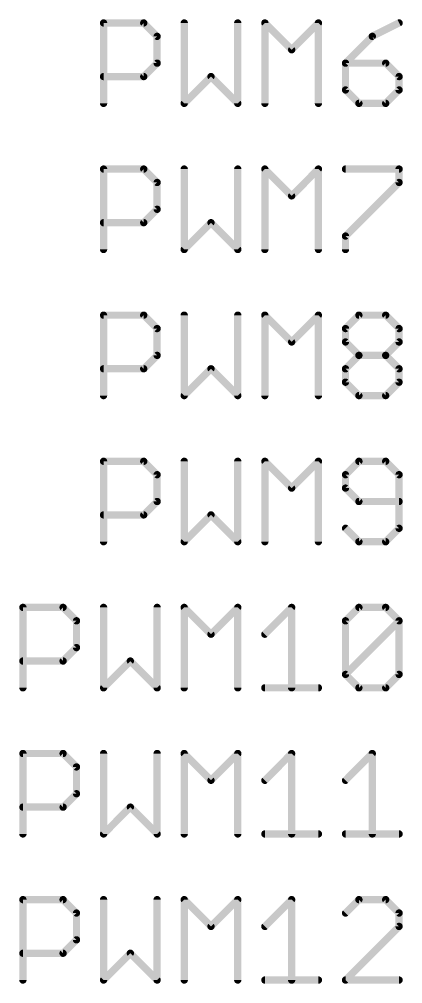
# Model space of a CAD drawing. Extents: x 0 to 264, y 0 to 182.
# Drawn here: x 140.51 to 147.18, y 128.78 to 145.54 of the extents above; entities that cross this region are included whole.
import ezdxf

# ---------------------------------------------------------------- set-up
doc = ezdxf.new("R2010")
doc.units = 0
doc.layers.add('95', color=251, linetype='CONTINUOUS')

msp = doc.modelspace()

# ---------------------------------------------------------------- linework, layer by layer
at = {"layer": '95', "const_width": 0.127}
for points in [[(141.9736, 144.0815), (141.9736, 145.4797)], [(141.9736, 145.4797), (142.6727, 145.4797)], [(142.6727, 145.4797), (142.9057, 145.2467)], [(143.3769, 145.4797), (143.3769, 144.0815)], [(144.309, 144.0815), (144.309, 145.4797)], [(144.7801, 144.0815), (144.7801, 145.4797)], [(144.7801, 145.4797), (145.2462, 145.0136)], [(145.2462, 145.0136), (145.7123, 145.4797)], [(145.7123, 145.4797), (145.7123, 144.0815)], [(147.1155, 145.4797), (146.6495, 145.2467)], [(142.9057, 145.2467), (142.9057, 144.7806)], [(146.6495, 145.2467), (146.1834, 144.7806)], [(142.9057, 144.7806), (142.6727, 144.5476)], [(146.1834, 144.7806), (146.1834, 144.3145)], [(146.8825, 144.7806), (146.1834, 144.7806)], [(147.1155, 144.5476), (146.8825, 144.7806)], [(142.6727, 144.5476), (141.9736, 144.5476)], [(143.3769, 144.0815), (143.8429, 144.5476)], [(143.8429, 144.5476), (144.309, 144.0815)], [(147.1155, 144.3145), (147.1155, 144.5476)], [(146.1834, 144.3145), (146.4164, 144.0815)], [(146.8825, 144.0815), (147.1155, 144.3145)], [(146.4164, 144.0815), (146.8825, 144.0815)], [(141.9736, 141.5415), (141.9736, 142.9397)], [(141.9736, 142.9397), (142.6727, 142.9397)], [(142.6727, 142.9397), (142.9057, 142.7067)], [(143.3769, 142.9397), (143.3769, 141.5415)], [(144.309, 141.5415), (144.309, 142.9397)], [(144.7801, 141.5415), (144.7801, 142.9397)], [(144.7801, 142.9397), (145.2462, 142.4736)], [(145.2462, 142.4736), (145.7123, 142.9397)], [(145.7123, 142.9397), (145.7123, 141.5415)], [(146.1834, 142.9397), (147.1155, 142.9397)], [(147.1155, 142.9397), (147.1155, 142.7067)], [(142.9057, 142.7067), (142.9057, 142.2406)], [(147.1155, 142.7067), (146.1834, 141.7745)], [(142.9057, 142.2406), (142.6727, 142.0076)], [(142.6727, 142.0076), (141.9736, 142.0076)], [(143.3769, 141.5415), (143.8429, 142.0076)], [(143.8429, 142.0076), (144.309, 141.5415)], [(146.1834, 141.7745), (146.1834, 141.5415)], [(141.9736, 139.0015), (141.9736, 140.3997)], [(141.9736, 140.3997), (142.6727, 140.3997)], [(142.6727, 140.3997), (142.9057, 140.1667)], [(143.3769, 140.3997), (143.3769, 139.0015)], [(144.309, 139.0015), (144.309, 140.3997)], [(144.7801, 139.0015), (144.7801, 140.3997)], [(144.7801, 140.3997), (145.2462, 139.9336)], [(145.2462, 139.9336), (145.7123, 140.3997)], [(145.7123, 140.3997), (145.7123, 139.0015)], [(146.1834, 140.1667), (146.4164, 140.3997)], [(146.4164, 140.3997), (146.8825, 140.3997)], [(146.8825, 140.3997), (147.1155, 140.1667)], [(142.9057, 140.1667), (142.9057, 139.7006)], [(146.1834, 139.9336), (146.1834, 140.1667)], [(147.1155, 140.1667), (147.1155, 139.9336)], [(146.4164, 139.7006), (146.1834, 139.9336)], [(147.1155, 139.9336), (146.8825, 139.7006)], [(142.9057, 139.7006), (142.6727, 139.4676)], [(146.1834, 139.4676), (146.4164, 139.7006)], [(146.4164, 139.7006), (146.8825, 139.7006)], [(146.8825, 139.7006), (147.1155, 139.4676)], [(142.6727, 139.4676), (141.9736, 139.4676)], [(143.3769, 139.0015), (143.8429, 139.4676)], [(143.8429, 139.4676), (144.309, 139.0015)], [(146.1834, 139.2345), (146.1834, 139.4676)], [(147.1155, 139.4676), (147.1155, 139.2345)], [(146.4164, 139.0015), (146.1834, 139.2345)], [(147.1155, 139.2345), (146.8825, 139.0015)], [(146.8825, 139.0015), (146.4164, 139.0015)], [(141.9736, 136.4615), (141.9736, 137.8597)], [(141.9736, 137.8597), (142.6727, 137.8597)], [(142.6727, 137.8597), (142.9057, 137.6267)], [(143.3769, 137.8597), (143.3769, 136.4615)], [(144.309, 136.4615), (144.309, 137.8597)], [(144.7801, 136.4615), (144.7801, 137.8597)], [(144.7801, 137.8597), (145.2462, 137.3936)], [(145.2462, 137.3936), (145.7123, 137.8597)], [(145.7123, 137.8597), (145.7123, 136.4615)], [(146.4164, 137.8597), (146.1834, 137.6267)], [(146.8825, 137.8597), (146.4164, 137.8597)], [(147.1155, 137.6267), (146.8825, 137.8597)], [(142.9057, 137.6267), (142.9057, 137.1606)], [(146.1834, 137.6267), (146.1834, 137.3936)], [(147.1155, 136.6945), (147.1155, 137.6267)], [(146.1834, 137.3936), (146.4164, 137.1606)], [(142.9057, 137.1606), (142.6727, 136.9276)], [(146.4164, 137.1606), (147.1155, 137.1606)], [(142.6727, 136.9276), (141.9736, 136.9276)], [(143.3769, 136.4615), (143.8429, 136.9276)], [(143.8429, 136.9276), (144.309, 136.4615)], [(146.1834, 136.6945), (146.4164, 136.4615)], [(146.8825, 136.4615), (147.1155, 136.6945)], [(146.4164, 136.4615), (146.8825, 136.4615)], [(140.5703, 133.9215), (140.5703, 135.3197)], [(140.5703, 135.3197), (141.2694, 135.3197)], [(141.2694, 135.3197), (141.5024, 135.0867)], [(141.9736, 135.3197), (141.9736, 133.9215)], [(142.9057, 133.9215), (142.9057, 135.3197)], [(143.3769, 133.9215), (143.3769, 135.3197)], [(143.3769, 135.3197), (143.8429, 134.8536)], [(143.8429, 134.8536), (144.309, 135.3197)], [(144.309, 135.3197), (144.309, 133.9215)], [(144.7801, 134.8536), (145.2462, 135.3197)], [(145.2462, 135.3197), (145.2462, 133.9215)], [(146.1834, 135.0867), (146.4164, 135.3197)], [(146.4164, 135.3197), (146.8825, 135.3197)], [(146.8825, 135.3197), (147.1155, 135.0867)], [(141.5024, 135.0867), (141.5024, 134.6206)], [(146.1834, 134.1545), (146.1834, 135.0867)], [(146.1834, 134.1545), (147.1155, 135.0867)], [(147.1155, 135.0867), (147.1155, 134.1545)], [(141.5024, 134.6206), (141.2694, 134.3876)], [(141.2694, 134.3876), (140.5703, 134.3876)], [(141.9736, 133.9215), (142.4396, 134.3876)], [(142.4396, 134.3876), (142.9057, 133.9215)], [(146.4164, 133.9215), (146.1834, 134.1545)], [(147.1155, 134.1545), (146.8825, 133.9215)], [(144.7801, 133.9215), (145.7123, 133.9215)], [(146.8825, 133.9215), (146.4164, 133.9215)], [(140.5703, 131.3815), (140.5703, 132.7797)], [(140.5703, 132.7797), (141.2694, 132.7797)], [(141.2694, 132.7797), (141.5024, 132.5467)], [(141.9736, 132.7797), (141.9736, 131.3815)], [(142.9057, 131.3815), (142.9057, 132.7797)], [(143.3769, 131.3815), (143.3769, 132.7797)], [(143.3769, 132.7797), (143.8429, 132.3136)], [(143.8429, 132.3136), (144.309, 132.7797)], [(144.309, 132.7797), (144.309, 131.3815)], [(144.7801, 132.3136), (145.2462, 132.7797)], [(145.2462, 132.7797), (145.2462, 131.3815)], [(146.1834, 132.3136), (146.6495, 132.7797)], [(146.6495, 132.7797), (146.6495, 131.3815)], [(141.5024, 132.5467), (141.5024, 132.0806)], [(141.5024, 132.0806), (141.2694, 131.8476)], [(141.2694, 131.8476), (140.5703, 131.8476)], [(141.9736, 131.3815), (142.4396, 131.8476)], [(142.4396, 131.8476), (142.9057, 131.3815)], [(144.7801, 131.3815), (145.7123, 131.3815)], [(146.1834, 131.3815), (147.1155, 131.3815)], [(140.5703, 128.8415), (140.5703, 130.2397)], [(140.5703, 130.2397), (141.2694, 130.2397)], [(141.2694, 130.2397), (141.5024, 130.0067)], [(141.9736, 130.2397), (141.9736, 128.8415)], [(142.9057, 128.8415), (142.9057, 130.2397)], [(143.3769, 128.8415), (143.3769, 130.2397)], [(143.3769, 130.2397), (143.8429, 129.7736)], [(143.8429, 129.7736), (144.309, 130.2397)], [(144.309, 130.2397), (144.309, 128.8415)], [(144.7801, 129.7736), (145.2462, 130.2397)], [(145.2462, 130.2397), (145.2462, 128.8415)], [(146.4164, 130.2397), (146.1834, 130.0067)], [(146.8825, 130.2397), (146.4164, 130.2397)], [(147.1155, 130.0067), (146.8825, 130.2397)], [(141.5024, 130.0067), (141.5024, 129.5406)], [(147.1155, 129.7736), (147.1155, 130.0067)], [(146.1834, 128.8415), (147.1155, 129.7736)], [(141.5024, 129.5406), (141.2694, 129.3076)], [(141.2694, 129.3076), (140.5703, 129.3076)], [(141.9736, 128.8415), (142.4396, 129.3076)], [(142.4396, 129.3076), (142.9057, 128.8415)], [(144.7801, 128.8415), (145.7123, 128.8415)], [(147.1155, 128.8415), (146.1834, 128.8415)]]:
    msp.add_lwpolyline(points, dxfattribs=at)
at = {"layer": '95', "const_width": 0.0635}
for points in [[(142.0053, 145.4797, 1), (141.9418, 145.4797)], [(141.9736, 145.5114, 1), (141.9736, 145.4479)], [(142.6951, 145.5021, 1), (142.6502, 145.4572)], [(142.6727, 145.4479, 1), (142.6727, 145.5114)], [(143.4086, 145.4797, 1), (143.3451, 145.4797)], [(144.3407, 145.4797, 1), (144.2772, 145.4797)], [(144.8119, 145.4797, 1), (144.7484, 145.4797)], [(144.8026, 145.5021, 1), (144.7577, 145.4572)], [(145.744, 145.4797, 1), (145.6805, 145.4797)], [(145.7347, 145.4572, 1), (145.6898, 145.5021)], [(147.1297, 145.4513, 1), (147.1013, 145.5081)], [(142.9375, 145.2467, 1), (142.874, 145.2467)], [(142.8833, 145.2242, 1), (142.9282, 145.2691)], [(146.6353, 145.2751, 1), (146.6637, 145.2183)], [(146.6719, 145.2242, 1), (146.627, 145.2691)], [(145.2238, 145.0361, 1), (145.2687, 144.9912)], [(145.2238, 144.9912, 1), (145.2687, 145.0361)], [(142.874, 144.7806, 1), (142.9375, 144.7806)], [(142.9282, 144.7581, 1), (142.8833, 144.803)], [(146.1834, 144.8123, 1), (146.1834, 144.7488)], [(146.2152, 144.7806, 1), (146.1517, 144.7806)], [(146.161, 144.803, 1), (146.2059, 144.7581)], [(146.905, 144.803, 1), (146.8601, 144.7581)], [(146.8825, 144.7488, 1), (146.8825, 144.8123)], [(141.9736, 144.5793, 1), (141.9736, 144.5158)], [(142.6502, 144.57, 1), (142.6951, 144.5251)], [(142.6727, 144.5158, 1), (142.6727, 144.5793)], [(143.8654, 144.57, 1), (143.8205, 144.5251)], [(143.8654, 144.5251, 1), (143.8205, 144.57)], [(147.1473, 144.5476, 1), (147.0838, 144.5476)], [(147.0931, 144.5251, 1), (147.138, 144.57)], [(146.2059, 144.337, 1), (146.161, 144.2921)], [(147.138, 144.2921, 1), (147.0931, 144.337)], [(146.1517, 144.3145, 1), (146.2152, 144.3145)], [(147.0838, 144.3145, 1), (147.1473, 144.3145)], [(141.9418, 144.0815, 1), (142.0053, 144.0815)], [(143.3544, 144.104, 1), (143.3993, 144.059)], [(143.3451, 144.0815, 1), (143.4086, 144.0815)], [(144.2772, 144.0815, 1), (144.3407, 144.0815)], [(144.2865, 144.059, 1), (144.3314, 144.104)], [(144.7484, 144.0815, 1), (144.8119, 144.0815)], [(145.6805, 144.0815, 1), (145.744, 144.0815)], [(146.4164, 144.1132, 1), (146.4164, 144.0498)], [(146.394, 144.059, 1), (146.4389, 144.104)], [(146.8601, 144.104, 1), (146.905, 144.059)], [(146.8825, 144.0498, 1), (146.8825, 144.1132)], [(142.0053, 142.9397, 1), (141.9418, 142.9397)], [(141.9736, 142.9714, 1), (141.9736, 142.9079)], [(142.6951, 142.9621, 1), (142.6502, 142.9172)], [(142.6727, 142.9079, 1), (142.6727, 142.9714)], [(143.4086, 142.9397, 1), (143.3451, 142.9397)], [(144.3407, 142.9397, 1), (144.2772, 142.9397)], [(144.8119, 142.9397, 1), (144.7484, 142.9397)], [(144.8026, 142.9621, 1), (144.7577, 142.9172)], [(145.744, 142.9397, 1), (145.6805, 142.9397)], [(145.7347, 142.9172, 1), (145.6898, 142.9621)], [(146.1834, 142.9714, 1), (146.1834, 142.9079)], [(147.1473, 142.9397, 1), (147.0838, 142.9397)], [(147.1155, 142.9079, 1), (147.1155, 142.9714)], [(142.9375, 142.7067, 1), (142.874, 142.7067)], [(142.8833, 142.6842, 1), (142.9282, 142.7291)], [(147.0838, 142.7067, 1), (147.1473, 142.7067)], [(147.138, 142.6842, 1), (147.0931, 142.7291)], [(145.2238, 142.4961, 1), (145.2687, 142.4512)], [(145.2238, 142.4512, 1), (145.2687, 142.4961)], [(142.874, 142.2406, 1), (142.9375, 142.2406)], [(142.9282, 142.2181, 1), (142.8833, 142.263)], [(141.9736, 142.0393, 1), (141.9736, 141.9758)], [(142.6502, 142.03, 1), (142.6951, 141.9851)], [(142.6727, 141.9758, 1), (142.6727, 142.0393)], [(143.8654, 142.03, 1), (143.8205, 141.9851)], [(143.8654, 141.9851, 1), (143.8205, 142.03)], [(146.2152, 141.7745, 1), (146.1517, 141.7745)], [(146.161, 141.797, 1), (146.2059, 141.7521)], [(141.9418, 141.5415, 1), (142.0053, 141.5415)], [(143.3544, 141.564, 1), (143.3993, 141.519)], [(143.3451, 141.5415, 1), (143.4086, 141.5415)], [(144.2772, 141.5415, 1), (144.3407, 141.5415)], [(144.2865, 141.519, 1), (144.3314, 141.564)], [(144.7484, 141.5415, 1), (144.8119, 141.5415)], [(145.6805, 141.5415, 1), (145.744, 141.5415)], [(146.1517, 141.5415, 1), (146.2152, 141.5415)], [(142.0053, 140.3997, 1), (141.9418, 140.3997)], [(141.9736, 140.4314, 1), (141.9736, 140.3679)], [(142.6951, 140.4221, 1), (142.6502, 140.3772)], [(142.6727, 140.3679, 1), (142.6727, 140.4314)], [(143.4086, 140.3997, 1), (143.3451, 140.3997)], [(144.3407, 140.3997, 1), (144.2772, 140.3997)], [(144.8119, 140.3997, 1), (144.7484, 140.3997)], [(144.8026, 140.4221, 1), (144.7577, 140.3772)], [(145.744, 140.3997, 1), (145.6805, 140.3997)], [(145.7347, 140.3772, 1), (145.6898, 140.4221)], [(146.4164, 140.4314, 1), (146.4164, 140.3679)], [(146.4389, 140.3772, 1), (146.394, 140.4221)], [(146.905, 140.4221, 1), (146.8601, 140.3772)], [(146.8825, 140.3679, 1), (146.8825, 140.4314)], [(142.9375, 140.1667, 1), (142.874, 140.1667)], [(142.8833, 140.1442, 1), (142.9282, 140.1891)], [(146.2152, 140.1667, 1), (146.1517, 140.1667)], [(146.161, 140.1891, 1), (146.2059, 140.1442)], [(147.1473, 140.1667, 1), (147.0838, 140.1667)], [(147.0931, 140.1442, 1), (147.138, 140.1891)], [(146.2059, 139.9561, 1), (146.161, 139.9112)], [(147.138, 139.9112, 1), (147.0931, 139.9561)], [(145.2238, 139.9561, 1), (145.2687, 139.9112)], [(145.2238, 139.9112, 1), (145.2687, 139.9561)], [(146.1517, 139.9336, 1), (146.2152, 139.9336)], [(147.0838, 139.9336, 1), (147.1473, 139.9336)], [(142.874, 139.7006, 1), (142.9375, 139.7006)], [(142.9282, 139.6781, 1), (142.8833, 139.723)], [(146.4164, 139.7323, 1), (146.4164, 139.6688)], [(146.4389, 139.6781, 1), (146.394, 139.723)], [(146.394, 139.6781, 1), (146.4389, 139.723)], [(146.905, 139.723, 1), (146.8601, 139.6781)], [(146.8601, 139.723, 1), (146.905, 139.6781)], [(146.8825, 139.6688, 1), (146.8825, 139.7323)], [(141.9736, 139.4993, 1), (141.9736, 139.4358)], [(142.6502, 139.49, 1), (142.6951, 139.4451)], [(142.6727, 139.4358, 1), (142.6727, 139.4993)], [(143.8654, 139.49, 1), (143.8205, 139.4451)], [(143.8654, 139.4451, 1), (143.8205, 139.49)], [(146.2152, 139.4676, 1), (146.1517, 139.4676)], [(146.161, 139.49, 1), (146.2059, 139.4451)], [(147.1473, 139.4676, 1), (147.0838, 139.4676)], [(147.0931, 139.4451, 1), (147.138, 139.49)], [(146.2059, 139.257, 1), (146.161, 139.2121)], [(146.1517, 139.2345, 1), (146.2152, 139.2345)], [(147.0838, 139.2345, 1), (147.1473, 139.2345)], [(147.138, 139.2121, 1), (147.0931, 139.257)], [(141.9418, 139.0015, 1), (142.0053, 139.0015)], [(143.3544, 139.024, 1), (143.3993, 138.979)], [(143.3451, 139.0015, 1), (143.4086, 139.0015)], [(144.2772, 139.0015, 1), (144.3407, 139.0015)], [(144.2865, 138.979, 1), (144.3314, 139.024)], [(144.7484, 139.0015, 1), (144.8119, 139.0015)], [(145.6805, 139.0015, 1), (145.744, 139.0015)], [(146.4164, 139.0332, 1), (146.4164, 138.9698)], [(146.394, 138.979, 1), (146.4389, 139.024)], [(146.8601, 139.024, 1), (146.905, 138.979)], [(146.8825, 138.9698, 1), (146.8825, 139.0332)], [(142.0053, 137.8597, 1), (141.9418, 137.8597)], [(141.9736, 137.8914, 1), (141.9736, 137.8279)], [(142.6951, 137.8821, 1), (142.6502, 137.8372)], [(142.6727, 137.8279, 1), (142.6727, 137.8914)], [(143.4086, 137.8597, 1), (143.3451, 137.8597)], [(144.3407, 137.8597, 1), (144.2772, 137.8597)], [(144.8119, 137.8597, 1), (144.7484, 137.8597)], [(144.8026, 137.8821, 1), (144.7577, 137.8372)], [(145.744, 137.8597, 1), (145.6805, 137.8597)], [(145.7347, 137.8372, 1), (145.6898, 137.8821)], [(146.4164, 137.8914, 1), (146.4164, 137.8279)], [(146.4389, 137.8372, 1), (146.394, 137.8821)], [(146.905, 137.8821, 1), (146.8601, 137.8372)], [(146.8825, 137.8279, 1), (146.8825, 137.8914)], [(142.9375, 137.6267, 1), (142.874, 137.6267)], [(142.8833, 137.6042, 1), (142.9282, 137.6491)], [(146.2152, 137.6267, 1), (146.1517, 137.6267)], [(146.161, 137.6491, 1), (146.2059, 137.6042)], [(147.1473, 137.6267, 1), (147.0838, 137.6267)], [(147.0931, 137.6042, 1), (147.138, 137.6491)], [(145.2238, 137.4161, 1), (145.2687, 137.3712)], [(145.2238, 137.3712, 1), (145.2687, 137.4161)], [(146.2059, 137.4161, 1), (146.161, 137.3712)], [(146.1517, 137.3936, 1), (146.2152, 137.3936)], [(142.874, 137.1606, 1), (142.9375, 137.1606)], [(142.9282, 137.1381, 1), (142.8833, 137.183)], [(146.4164, 137.1923, 1), (146.4164, 137.1288)], [(146.394, 137.1381, 1), (146.4389, 137.183)], [(147.1155, 137.1288, 1), (147.1155, 137.1923)], [(141.9736, 136.9593, 1), (141.9736, 136.8958)], [(142.6502, 136.95, 1), (142.6951, 136.9051)], [(142.6727, 136.8958, 1), (142.6727, 136.9593)], [(143.8654, 136.95, 1), (143.8205, 136.9051)], [(143.8654, 136.9051, 1), (143.8205, 136.95)], [(146.2059, 136.717, 1), (146.161, 136.6721)], [(147.0838, 136.6945, 1), (147.1473, 136.6945)], [(147.138, 136.6721, 1), (147.0931, 136.717)], [(141.9418, 136.4615, 1), (142.0053, 136.4615)], [(143.3544, 136.484, 1), (143.3993, 136.439)], [(143.3451, 136.4615, 1), (143.4086, 136.4615)], [(144.2772, 136.4615, 1), (144.3407, 136.4615)], [(144.2865, 136.439, 1), (144.3314, 136.484)], [(144.7484, 136.4615, 1), (144.8119, 136.4615)], [(145.6805, 136.4615, 1), (145.744, 136.4615)], [(146.4164, 136.4932, 1), (146.4164, 136.4298)], [(146.394, 136.439, 1), (146.4389, 136.484)], [(146.8601, 136.484, 1), (146.905, 136.439)], [(146.8825, 136.4298, 1), (146.8825, 136.4932)], [(140.5703, 135.3514, 1), (140.5703, 135.2879)], [(140.6021, 135.3197, 1), (140.5386, 135.3197)], [(141.2919, 135.3421, 1), (141.2469, 135.2972)], [(141.2694, 135.2879, 1), (141.2694, 135.3514)], [(142.0053, 135.3197, 1), (141.9418, 135.3197)], [(142.9375, 135.3197, 1), (142.874, 135.3197)], [(143.4086, 135.3197, 1), (143.3451, 135.3197)], [(143.3993, 135.3421, 1), (143.3544, 135.2972)], [(144.3407, 135.3197, 1), (144.2772, 135.3197)], [(144.3314, 135.2972, 1), (144.2865, 135.3421)], [(145.278, 135.3197, 1), (145.2145, 135.3197)], [(145.2687, 135.2972, 1), (145.2237, 135.3421)], [(146.4164, 135.3514, 1), (146.4164, 135.2879)], [(146.4389, 135.2972, 1), (146.394, 135.3421)], [(146.905, 135.3421, 1), (146.8601, 135.2972)], [(146.8825, 135.2879, 1), (146.8825, 135.3514)], [(141.5342, 135.0867, 1), (141.4707, 135.0867)], [(141.48, 135.0642, 1), (141.5249, 135.1091)], [(146.2152, 135.0867, 1), (146.1517, 135.0867)], [(146.161, 135.1091, 1), (146.2059, 135.0642)], [(147.1473, 135.0867, 1), (147.0838, 135.0867)], [(147.138, 135.0642, 1), (147.0931, 135.1091)], [(147.0931, 135.0642, 1), (147.138, 135.1091)], [(143.8205, 134.8761, 1), (143.8654, 134.8312)], [(143.8205, 134.8312, 1), (143.8654, 134.8761)], [(144.7577, 134.8761, 1), (144.8026, 134.8312)], [(141.4707, 134.6206, 1), (141.5342, 134.6206)], [(141.5249, 134.5981, 1), (141.48, 134.643)], [(140.5703, 134.4193, 1), (140.5703, 134.3558)], [(141.2469, 134.41, 1), (141.2919, 134.3651)], [(141.2694, 134.3558, 1), (141.2694, 134.4193)], [(142.4621, 134.41, 1), (142.4172, 134.3651)], [(142.4621, 134.3651, 1), (142.4172, 134.41)], [(146.2059, 134.177, 1), (146.161, 134.1321)], [(146.161, 134.177, 1), (146.2059, 134.1321)], [(146.1517, 134.1545, 1), (146.2152, 134.1545)], [(147.0838, 134.1545, 1), (147.1473, 134.1545)], [(147.138, 134.1321, 1), (147.0931, 134.177)], [(141.9511, 133.944, 1), (141.996, 133.899)], [(142.8833, 133.899, 1), (142.9282, 133.944)], [(144.7801, 133.9532, 1), (144.7801, 133.8898)], [(145.7123, 133.8898, 1), (145.7123, 133.9532)], [(146.4164, 133.9532, 1), (146.4164, 133.8898)], [(146.394, 133.899, 1), (146.4389, 133.944)], [(146.8601, 133.944, 1), (146.905, 133.899)], [(146.8825, 133.8898, 1), (146.8825, 133.9532)], [(140.5386, 133.9215, 1), (140.6021, 133.9215)], [(141.9418, 133.9215, 1), (142.0053, 133.9215)], [(142.874, 133.9215, 1), (142.9375, 133.9215)], [(143.3451, 133.9215, 1), (143.4086, 133.9215)], [(144.2772, 133.9215, 1), (144.3407, 133.9215)], [(145.2145, 133.9215, 1), (145.278, 133.9215)], [(140.5703, 132.8114, 1), (140.5703, 132.7479)], [(140.6021, 132.7797, 1), (140.5386, 132.7797)], [(141.2919, 132.8021, 1), (141.2469, 132.7572)], [(141.2694, 132.7479, 1), (141.2694, 132.8114)], [(142.0053, 132.7797, 1), (141.9418, 132.7797)], [(142.9375, 132.7797, 1), (142.874, 132.7797)], [(143.4086, 132.7797, 1), (143.3451, 132.7797)], [(143.3993, 132.8021, 1), (143.3544, 132.7572)], [(144.3407, 132.7797, 1), (144.2772, 132.7797)], [(144.3314, 132.7572, 1), (144.2865, 132.8021)], [(145.278, 132.7797, 1), (145.2145, 132.7797)], [(145.2687, 132.7572, 1), (145.2237, 132.8021)], [(146.6812, 132.7797, 1), (146.6177, 132.7797)], [(146.6719, 132.7572, 1), (146.627, 132.8021)], [(141.5342, 132.5467, 1), (141.4707, 132.5467)], [(141.48, 132.5242, 1), (141.5249, 132.5691)], [(143.8205, 132.3361, 1), (143.8654, 132.2912)], [(143.8205, 132.2912, 1), (143.8654, 132.3361)], [(144.7577, 132.3361, 1), (144.8026, 132.2912)], [(146.161, 132.3361, 1), (146.2059, 132.2912)], [(141.4707, 132.0806, 1), (141.5342, 132.0806)], [(141.5249, 132.0581, 1), (141.48, 132.103)], [(140.5703, 131.8793, 1), (140.5703, 131.8158)], [(141.2469, 131.87, 1), (141.2919, 131.8251)], [(141.2694, 131.8158, 1), (141.2694, 131.8793)], [(142.4621, 131.87, 1), (142.4172, 131.8251)], [(142.4621, 131.8251, 1), (142.4172, 131.87)], [(144.7801, 131.4133, 1), (144.7801, 131.3498)], [(145.7123, 131.3498, 1), (145.7123, 131.4133)], [(146.1834, 131.4133, 1), (146.1834, 131.3498)], [(147.1155, 131.3498, 1), (147.1155, 131.4133)], [(140.5386, 131.3815, 1), (140.6021, 131.3815)], [(141.9511, 131.404, 1), (141.996, 131.359)], [(141.9418, 131.3815, 1), (142.0053, 131.3815)], [(142.874, 131.3815, 1), (142.9375, 131.3815)], [(142.8833, 131.359, 1), (142.9282, 131.404)], [(143.3451, 131.3815, 1), (143.4086, 131.3815)], [(144.2772, 131.3815, 1), (144.3407, 131.3815)], [(145.2145, 131.3815, 1), (145.278, 131.3815)], [(146.6177, 131.3815, 1), (146.6812, 131.3815)], [(140.5703, 130.2714, 1), (140.5703, 130.2079)], [(140.6021, 130.2397, 1), (140.5386, 130.2397)], [(141.2919, 130.2621, 1), (141.2469, 130.2172)], [(141.2694, 130.2079, 1), (141.2694, 130.2714)], [(142.0053, 130.2397, 1), (141.9418, 130.2397)], [(142.9375, 130.2397, 1), (142.874, 130.2397)], [(143.4086, 130.2397, 1), (143.3451, 130.2397)], [(143.3993, 130.2621, 1), (143.3544, 130.2172)], [(144.3407, 130.2397, 1), (144.2772, 130.2397)], [(144.3314, 130.2172, 1), (144.2865, 130.2621)], [(145.278, 130.2397, 1), (145.2145, 130.2397)], [(145.2687, 130.2172, 1), (145.2237, 130.2621)], [(146.4164, 130.2714, 1), (146.4164, 130.2079)], [(146.4389, 130.2172, 1), (146.394, 130.2621)], [(146.905, 130.2621, 1), (146.8601, 130.2172)], [(146.8825, 130.2079, 1), (146.8825, 130.2714)], [(141.5342, 130.0067, 1), (141.4707, 130.0067)], [(141.48, 129.9842, 1), (141.5249, 130.0291)], [(146.161, 130.0291, 1), (146.2059, 129.9842)], [(147.1473, 130.0067, 1), (147.0838, 130.0067)], [(147.0931, 129.9842, 1), (147.138, 130.0291)], [(143.8205, 129.7961, 1), (143.8654, 129.7512)], [(143.8205, 129.7512, 1), (143.8654, 129.7961)], [(144.7577, 129.7961, 1), (144.8026, 129.7512)], [(147.0838, 129.7736, 1), (147.1473, 129.7736)], [(147.138, 129.7512, 1), (147.0931, 129.7961)], [(141.5249, 129.5181, 1), (141.48, 129.563)], [(141.4707, 129.5406, 1), (141.5342, 129.5406)], [(140.5703, 129.3393, 1), (140.5703, 129.2758)], [(141.2469, 129.33, 1), (141.2919, 129.2851)], [(141.2694, 129.2758, 1), (141.2694, 129.3393)], [(142.4621, 129.33, 1), (142.4172, 129.2851)], [(142.4621, 129.2851, 1), (142.4172, 129.33)], [(140.5386, 128.8415, 1), (140.6021, 128.8415)], [(141.9511, 128.864, 1), (141.996, 128.819)], [(141.9418, 128.8415, 1), (142.0053, 128.8415)], [(142.874, 128.8415, 1), (142.9375, 128.8415)], [(142.8833, 128.819, 1), (142.9282, 128.864)], [(143.3451, 128.8415, 1), (143.4086, 128.8415)], [(144.2772, 128.8415, 1), (144.3407, 128.8415)], [(144.7801, 128.8732, 1), (144.7801, 128.8098)], [(145.2145, 128.8415, 1), (145.278, 128.8415)], [(145.7123, 128.8098, 1), (145.7123, 128.8732)], [(146.161, 128.864, 1), (146.2059, 128.819)], [(146.1834, 128.8732, 1), (146.1834, 128.8098)], [(147.1155, 128.8098, 1), (147.1155, 128.8732)]]:
    msp.add_lwpolyline(points, format="xyb", dxfattribs=at)

doc.saveas('drawing.dxf')
